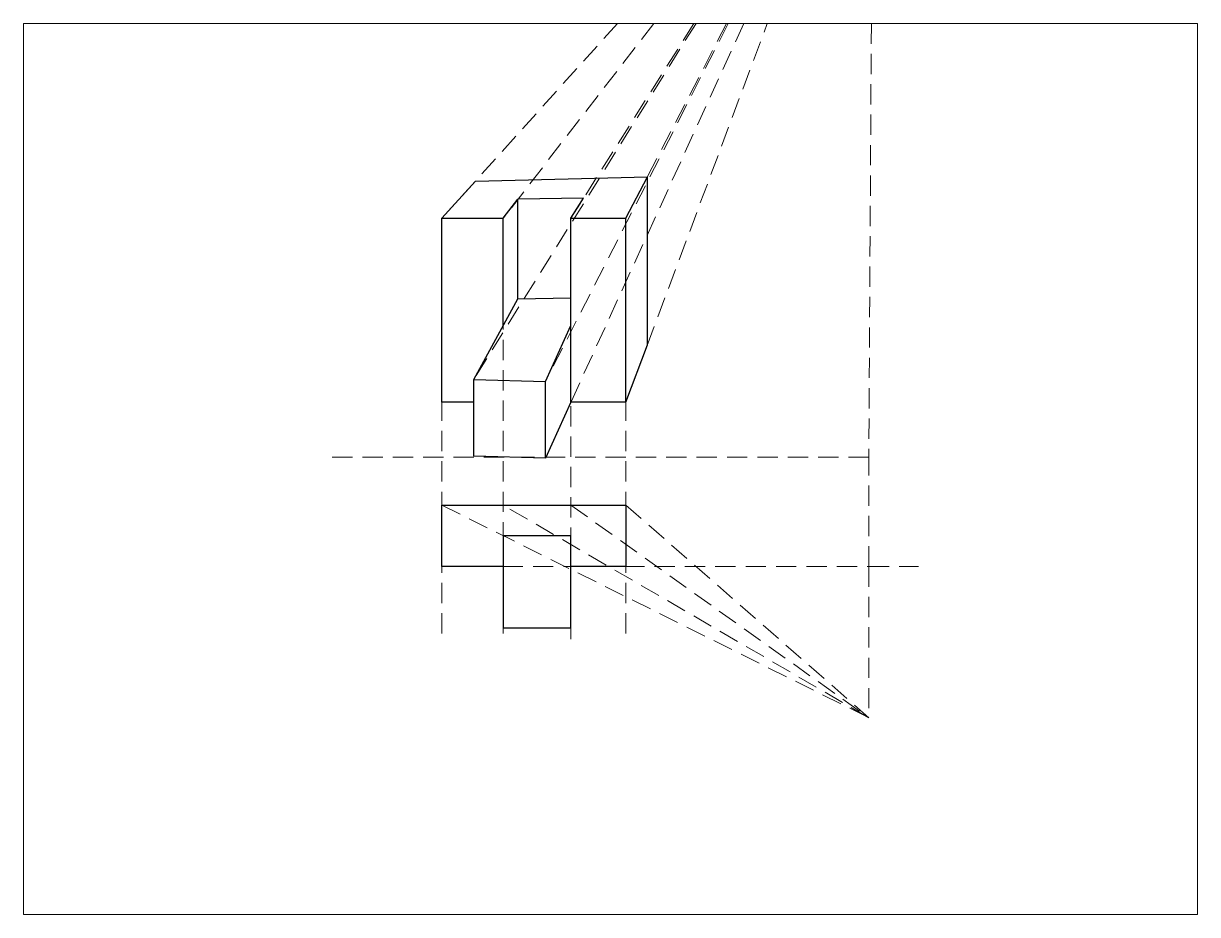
# Paper-space layout 'Layout1' of a CAD drawing. Header units: millimetres. Extents: x 26 to 231, y 20 to 176.
# The model-space entities are those that its viewports show. They can reach past a viewport. Long polylines and large blocks are cut down to what shows.
import ezdxf

# ---------------------------------------------------------------- set-up
doc = ezdxf.new("R2010")
doc.units = ezdxf.units.MM
doc.header["$LTSCALE"] = 0.3
doc.linetypes.add('HIDDEN', pattern=[9.525, 6.35, -3.175])
doc.layers.add('Nematomos', color=10, linetype='HIDDEN', lineweight=20)
doc.layers.add('Pagrindinis', color=7, linetype='Continuous', lineweight=30)

msp = doc.modelspace()

# ---------------------------------------------------------------- linework, layer by layer
at = {"layer": 'Nematomos'}
for p, q in [((2904.28, 1981.89), (2763.72, 1826.1)), ((2904.28, 1981.89), (2774.09, 1773.57)), ((2904.28, 1981.89), (2783.72, 1826.1)), ((2904.28, 1981.89), (2797.48, 1747.91)), ((2904.28, 1981.89), (2797.48, 1772.91)), ((2904.28, 1981.89), (2805.78, 1826.1)), ((2823.72, 1766.1), (2904.28, 1981.89)), ((2904.28, 1981.89), (2823.72, 1826.1)), ((2904.28, 1981.89), (2902.91, 1748.24)), ((2763.72, 1826.1), (2763.72, 1688.6)), ((2783.72, 1826.1), (2783.72, 1688.6)), ((2823.72, 1826.1), (2823.72, 1688.6)), ((2805.78, 1824.29), (2805.78, 1688.6)), ((2902.91, 1748.24), (2726.19, 1748.24)), ((2902.91, 1712.56), (2902.91, 1748.24)), ((2763.72, 1732.56), (2902.91, 1663.27)), ((2902.91, 1663.27), (2783.72, 1732.56)), ((2805.78, 1732.56), (2902.91, 1663.27)), ((2823.72, 1732.56), (2902.91, 1663.27)), ((2763.72, 1712.56), (2902.91, 1712.56)), ((2902.91, 1712.56), (2919.09, 1712.56)), ((2902.91, 1712.56), (2902.91, 1663.27))]:
    msp.add_line(p, q, dxfattribs=at)
at = {"layer": 'Pagrindinis'}
for p, q in [((2763.72, 1826.1), (2774.63, 1838.2)), ((2774.63, 1838.2), (2830.71, 1839.63)), ((2823.72, 1826.1), (2830.71, 1839.63)), ((2830.71, 1784.84), (2830.71, 1839.63)), ((2783.72, 1826.1), (2788.53, 1832.32)), ((2809.94, 1832.67), (2788.53, 1832.32)), ((2788.53, 1799.86), (2788.53, 1832.32)), ((2805.78, 1826.1), (2809.94, 1832.67)), ((2763.72, 1766.1), (2763.72, 1826.1)), ((2763.72, 1826.1), (2783.72, 1826.1)), ((2783.72, 1791.1), (2783.72, 1826.1)), ((2805.78, 1766.1), (2805.78, 1826.1)), ((2805.78, 1826.1), (2823.72, 1826.1)), ((2823.72, 1766.1), (2823.72, 1826.1)), ((2774.09, 1773.57), (2788.53, 1799.86)), ((2788.53, 1799.86), (2805.78, 1800.13)), ((2797.48, 1772.91), (2805.78, 1791.1)), ((2805.78, 1766.1), (2805.78, 1791.1)), ((2823.72, 1766.1), (2830.71, 1784.84)), ((2774.09, 1748.57), (2774.09, 1773.57)), ((2774.09, 1773.57), (2797.48, 1772.91)), ((2797.48, 1747.91), (2797.48, 1772.91)), ((2774.09, 1766.1), (2763.72, 1766.1)), ((2805.78, 1766.1), (2797.48, 1747.91)), ((2823.72, 1766.1), (2805.78, 1766.1)), ((2797.48, 1747.91), (2774.09, 1748.57)), ((2763.72, 1732.56), (2823.72, 1732.56)), ((2763.72, 1712.56), (2763.72, 1732.56)), ((2823.72, 1732.56), (2823.72, 1712.56)), ((2805.78, 1722.56), (2783.72, 1722.56)), ((2783.72, 1722.56), (2783.72, 1712.56)), ((2805.78, 1712.56), (2805.78, 1722.56)), ((2783.72, 1712.56), (2763.72, 1712.56)), ((2783.72, 1712.56), (2783.72, 1692.56)), ((2823.72, 1712.56), (2805.78, 1712.56)), ((2805.78, 1692.56), (2805.78, 1712.56)), ((2783.72, 1692.56), (2805.78, 1692.56))]:
    msp.add_line(p, q, dxfattribs=at)

psp = doc.layouts.get("Layout1")

# ---------------------------------------------------------------- viewports
at = {"layer": 'Nematomos'}
psp.add_viewport(center=(128.5, 97.5), size=(205.6, 156), view_center_point=(2818.69, 1744.35), view_height=290.4437, dxfattribs=at)

doc.saveas('drawing.dxf')
